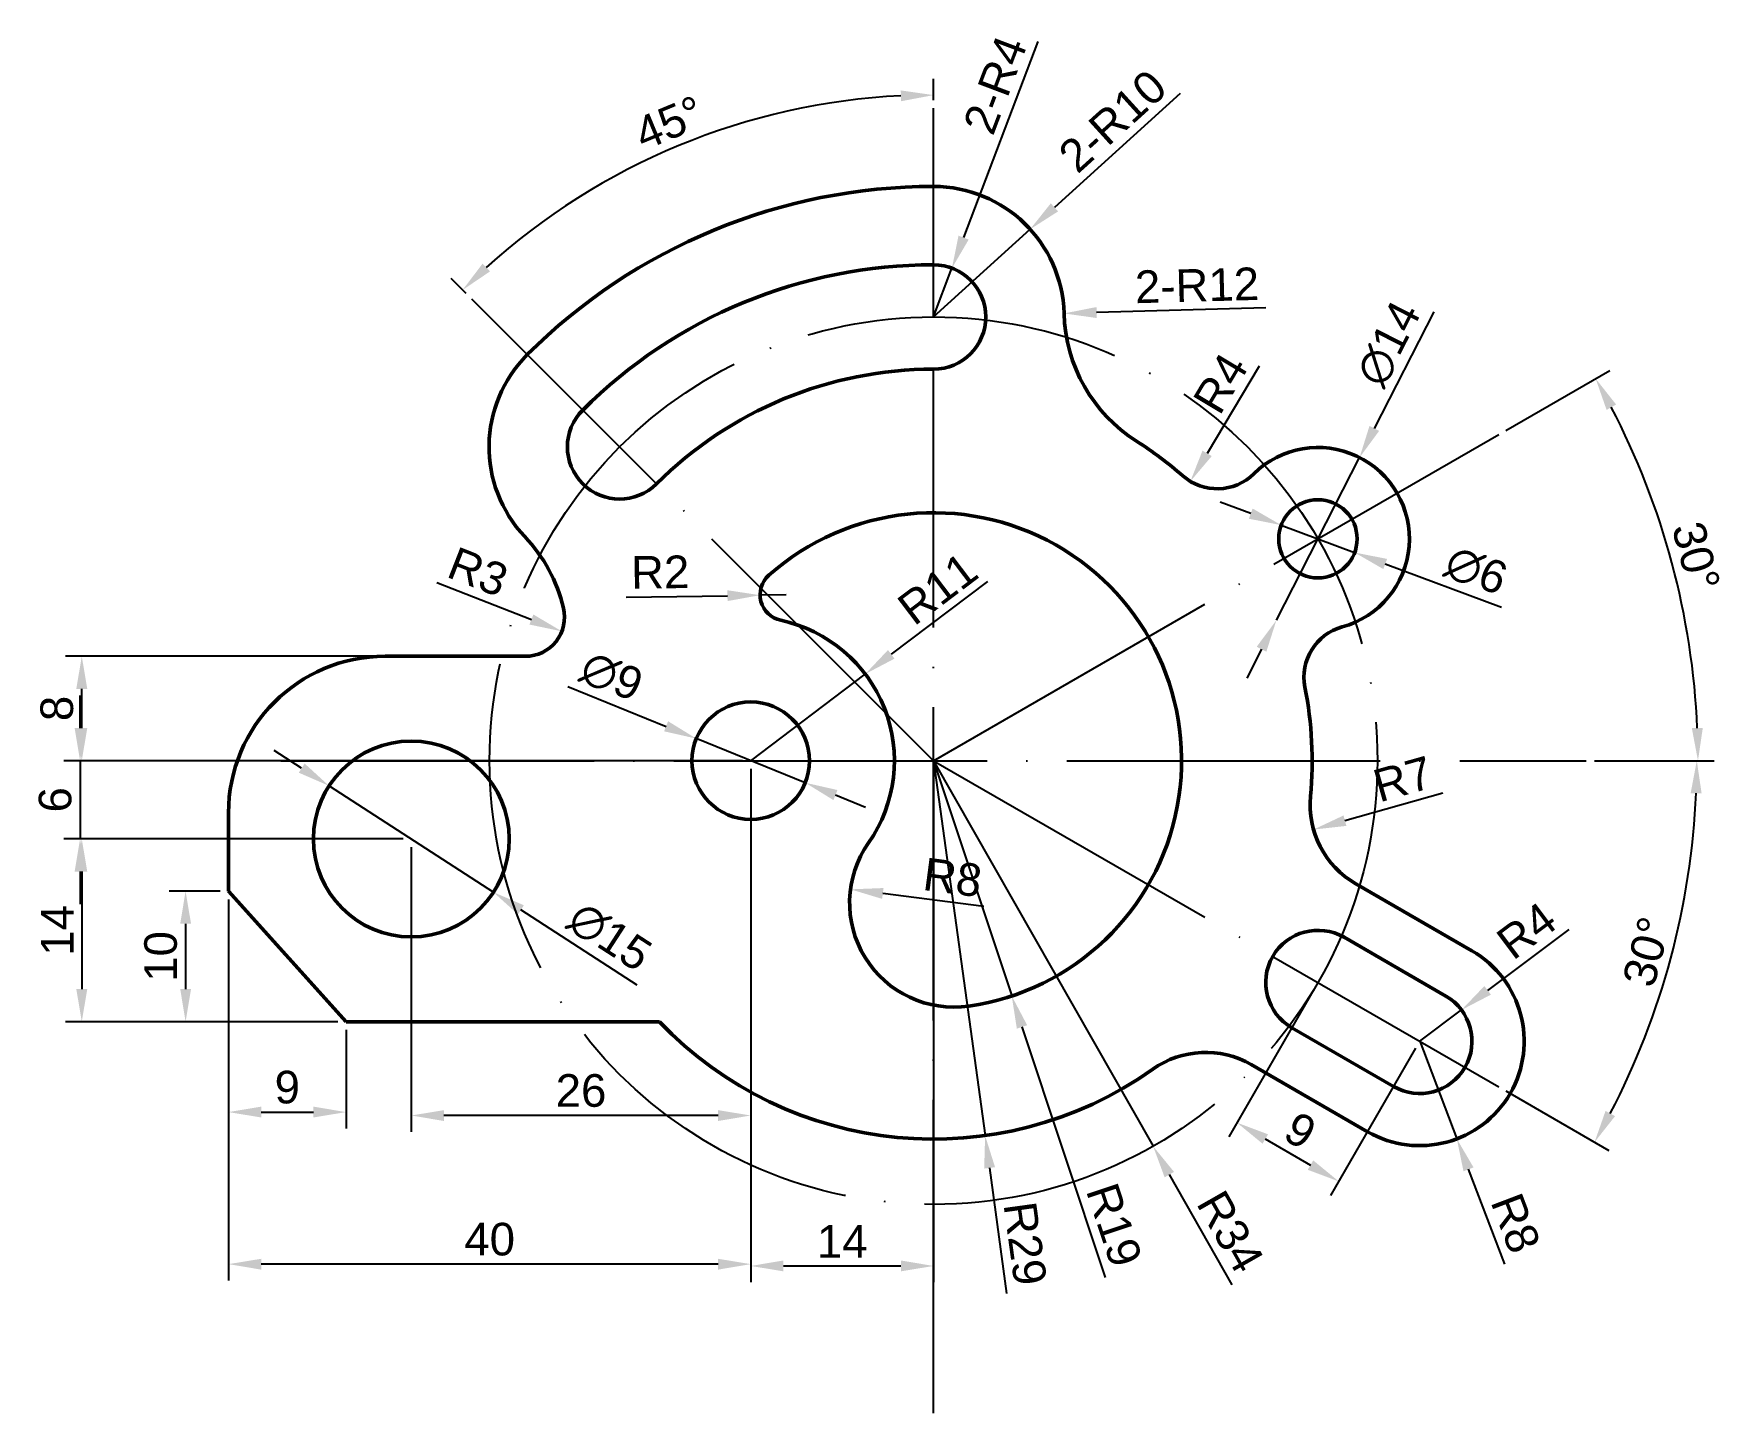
# Model space of a CAD drawing. Header units: millimetres. Extents: x 771 to 901, y 384 to 489.
import ezdxf

# ---------------------------------------------------------------- set-up
doc = ezdxf.new("R2010")
doc.units = ezdxf.units.MM
doc.linetypes.add('ACAD_ISO04W100', pattern=[30, 24, -3, 0, -3])
doc.layers.add('1粗实线', color=7, linetype='Continuous', lineweight=50)
doc.layers.add('3中心线', color=1, linetype='ACAD_ISO04W100', lineweight=25)
doc.layers.add('5标注', color=4, linetype='Continuous')
doc.styles.get("Standard").update_dxf_attribs({"font": 'arial.ttf'})
doc.dimstyles.new('ISO-25', dxfattribs={"dimtxt": 2.5, "dimasz": 2.5, "dimexe": 1.25, "dimexo": 0.625, "dimtad": 1, "dimtxsty": 'Standard', "dimcen": 2.5, "dimadec": 0, "dimazin": 0, "dimtfac": 1, "dimtmove": 0, "dimatfit": 3, "dimfxl": 0, "dimarcsym": 0})

# ---------------------------------------------------------------- blocks, each defined once
blk = doc.blocks.new('*D2')
at = {"layer": '5标注', "color": 0, "lineweight": -2, "transparency": 16777216}
for p, q in [((797.44, 441.7), (773.58, 441.7)), ((774.83, 436.2), (774.83, 439.2)), ((825.44, 433.7), (773.58, 433.7))]:
    blk.add_line(p, q, dxfattribs=at)
at = {"layer": '5标注', "color": 0, "transparency": 16777216}
for points in [[(774.41, 439.2), (775.25, 439.2), (774.83, 441.7)], [(774.41, 436.2), (775.25, 436.2), (774.83, 433.7)]]:
    blk.add_solid(points, dxfattribs=at)
at = {"layer": 'Defpoints', "color": 0, "transparency": 16777216}
for p in [(774.83, 441.7), (798.07, 441.7), (826.07, 433.7)]:
    blk.add_point(p, dxfattribs=at)
at = {"layer": '5标注', "color": 0, "transparency": 16777216, "insert": (772.93, 437.7), "char_height": 2.5, "attachment_point": 5, "rotation": 90}
blk.add_mtext('8', dxfattribs=at)
blk = doc.blocks.new('*D3')
at = {"layer": '5标注', "color": 0, "lineweight": -2, "transparency": 16777216}
for p, q in [((774.7, 436.2), (774.7, 438.7)), ((825.44, 433.7), (773.45, 433.7)), ((774.7, 433.7), (774.7, 427.7)), ((799.44, 427.7), (773.45, 427.7)), ((774.7, 425.2), (774.7, 422.7))]:
    blk.add_line(p, q, dxfattribs=at)
at = {"layer": '5标注', "color": 0, "transparency": 16777216}
for points in [[(774.28, 436.2), (775.12, 436.2), (774.7, 433.7)], [(774.28, 425.2), (775.12, 425.2), (774.7, 427.7)]]:
    blk.add_solid(points, dxfattribs=at)
at = {"layer": 'Defpoints', "color": 0, "transparency": 16777216}
for p in [(826.07, 433.7), (774.7, 427.7), (800.07, 427.7)]:
    blk.add_point(p, dxfattribs=at)
at = {"layer": '5标注', "color": 0, "transparency": 16777216, "insert": (772.8, 430.7), "char_height": 2.5, "attachment_point": 5, "rotation": 90}
blk.add_mtext('6', dxfattribs=at)
blk = doc.blocks.new('*D4')
at = {"layer": '5标注', "color": 0, "lineweight": -2, "transparency": 16777216}
for p, q in [((799.44, 427.7), (773.58, 427.7)), ((774.83, 425.2), (774.83, 416.2)), ((794.44, 413.7), (773.58, 413.7))]:
    blk.add_line(p, q, dxfattribs=at)
at = {"layer": '5标注', "color": 0, "transparency": 16777216}
for points in [[(774.41, 425.2), (775.25, 425.2), (774.83, 427.7)], [(774.41, 416.2), (775.25, 416.2), (774.83, 413.7)]]:
    blk.add_solid(points, dxfattribs=at)
at = {"layer": 'Defpoints', "color": 0, "transparency": 16777216}
for p in [(800.07, 427.7), (774.83, 413.7), (795.07, 413.7)]:
    blk.add_point(p, dxfattribs=at)
at = {"layer": '5标注', "color": 0, "transparency": 16777216, "insert": (772.95, 420.7), "char_height": 2.5, "attachment_point": 5, "rotation": 90}
blk.add_mtext('14', dxfattribs=at)
blk = doc.blocks.new('*D5')
at = {"layer": '5标注', "color": 0, "lineweight": -2, "transparency": 16777216}
for p, q in [((785.44, 423.7), (781.53, 423.7)), ((782.78, 421.2), (782.78, 416.2)), ((794.44, 413.7), (781.53, 413.7))]:
    blk.add_line(p, q, dxfattribs=at)
at = {"layer": '5标注', "color": 0, "transparency": 16777216}
for points in [[(782.37, 421.2), (783.2, 421.2), (782.78, 423.7)], [(782.37, 416.2), (783.2, 416.2), (782.78, 413.7)]]:
    blk.add_solid(points, dxfattribs=at)
at = {"layer": 'Defpoints', "color": 0, "transparency": 16777216}
for p in [(786.07, 423.7), (782.78, 413.7), (795.07, 413.7)]:
    blk.add_point(p, dxfattribs=at)
at = {"layer": '5标注', "color": 0, "transparency": 16777216, "insert": (780.88, 418.7), "char_height": 2.5, "attachment_point": 5, "rotation": 90}
blk.add_mtext('10', dxfattribs=at)
blk = doc.blocks.new('*D6')
at = {"layer": '5标注', "color": 0, "lineweight": -2, "transparency": 16777216}
for p, q in [((786.07, 423.07), (786.07, 405.52)), ((795.07, 413.07), (795.07, 405.52)), ((788.57, 406.77), (792.57, 406.77))]:
    blk.add_line(p, q, dxfattribs=at)
at = {"layer": '5标注', "color": 0, "transparency": 16777216}
for points in [[(788.57, 407.19), (788.57, 406.36), (786.07, 406.77)], [(792.57, 407.19), (792.57, 406.36), (795.07, 406.77)]]:
    blk.add_solid(points, dxfattribs=at)
at = {"layer": 'Defpoints', "color": 0, "transparency": 16777216}
for p in [(786.07, 423.7), (795.07, 413.7), (795.07, 406.77)]:
    blk.add_point(p, dxfattribs=at)
at = {"layer": '5标注', "color": 0, "transparency": 16777216, "insert": (790.57, 408.67), "char_height": 2.5, "attachment_point": 5}
blk.add_mtext('9', dxfattribs=at)
blk = doc.blocks.new('*D7')
at = {"layer": '5标注', "color": 0, "lineweight": -2, "transparency": 16777216}
for p, q in [((826.07, 433.07), (826.07, 393.87)), ((786.07, 423.07), (786.07, 393.87)), ((823.57, 395.12), (788.57, 395.12))]:
    blk.add_line(p, q, dxfattribs=at)
at = {"layer": '5标注', "color": 0, "transparency": 16777216}
for points in [[(788.57, 395.53), (788.57, 394.7), (786.07, 395.12)], [(823.57, 395.53), (823.57, 394.7), (826.07, 395.12)]]:
    blk.add_solid(points, dxfattribs=at)
at = {"layer": 'Defpoints', "color": 0, "transparency": 16777216}
for p in [(826.07, 433.7), (786.07, 423.7), (786.07, 395.12)]:
    blk.add_point(p, dxfattribs=at)
at = {"layer": '5标注', "color": 0, "transparency": 16777216, "insert": (806.07, 397.02), "char_height": 2.5, "attachment_point": 5}
blk.add_mtext('40', dxfattribs=at)
blk = doc.blocks.new('*D8')
at = {"layer": '5标注', "color": 0, "lineweight": -2, "transparency": 16777216}
for p, q in [((826.07, 433.07), (826.07, 393.73)), ((840.07, 433.07), (840.07, 393.73)), ((828.57, 394.98), (837.57, 394.98))]:
    blk.add_line(p, q, dxfattribs=at)
at = {"layer": '5标注', "color": 0, "transparency": 16777216}
for points in [[(828.57, 395.4), (828.57, 394.57), (826.07, 394.98)], [(837.57, 395.4), (837.57, 394.57), (840.07, 394.98)]]:
    blk.add_solid(points, dxfattribs=at)
at = {"layer": 'Defpoints', "color": 0, "transparency": 16777216}
for p in [(826.07, 433.7), (840.07, 433.7), (840.07, 394.98)]:
    blk.add_point(p, dxfattribs=at)
at = {"layer": '5标注', "color": 0, "transparency": 16777216, "insert": (833.07, 396.86), "char_height": 2.5, "attachment_point": 5}
blk.add_mtext('14', dxfattribs=at)
blk = doc.blocks.new('*D9')
at = {"layer": '5标注', "color": 0, "lineweight": -2, "transparency": 16777216}
for p, q in [((826.07, 433.07), (826.07, 405.26)), ((800.07, 427.07), (800.07, 405.26)), ((823.57, 406.51), (802.57, 406.51))]:
    blk.add_line(p, q, dxfattribs=at)
at = {"layer": '5标注', "color": 0, "transparency": 16777216}
for points in [[(802.57, 406.92), (802.57, 406.09), (800.07, 406.51)], [(823.57, 406.92), (823.57, 406.09), (826.07, 406.51)]]:
    blk.add_solid(points, dxfattribs=at)
at = {"layer": 'Defpoints', "color": 0, "transparency": 16777216}
for p in [(826.07, 433.7), (800.07, 427.7), (800.07, 406.51)]:
    blk.add_point(p, dxfattribs=at)
at = {"layer": '5标注', "color": 0, "transparency": 16777216, "insert": (813.07, 408.41), "char_height": 2.5, "attachment_point": 5}
blk.add_mtext('26', dxfattribs=at)
blk = doc.blocks.new('*D10')
at = {"layer": '5标注', "color": 0, "lineweight": -2, "transparency": 16777216}
for p, q in [((791.67, 433.13), (789.57, 434.49)), ((793.77, 431.77), (806.36, 423.62)), ((817.37, 416.5), (808.46, 422.27))]:
    blk.add_line(p, q, dxfattribs=at)
at = {"layer": '5标注', "color": 0, "transparency": 16777216}
for points in [[(791.9, 433.48), (791.45, 432.78), (793.77, 431.77)], [(808.69, 422.62), (808.24, 421.92), (806.36, 423.62)]]:
    blk.add_solid(points, dxfattribs=at)
at = {"layer": 'Defpoints', "color": 0, "transparency": 16777216}
for p in [(793.77, 431.77), (806.36, 423.62)]:
    blk.add_point(p, dxfattribs=at)
at = {"layer": '5标注', "color": 0, "transparency": 16777216, "insert": (815.26, 420.21), "char_height": 2.5, "attachment_point": 5, "rotation": 327.0903}
blk.add_mtext('∅15', dxfattribs=at)
blk = doc.blocks.new('*D11')
at = {"layer": '5标注', "color": 0, "lineweight": -2, "transparency": 16777216}
for p, q in [((812.06, 439.38), (819.58, 436.33)), ((830.24, 432.01), (821.9, 435.39)), ((832.55, 431.07), (834.87, 430.13))]:
    blk.add_line(p, q, dxfattribs=at)
at = {"layer": '5标注', "color": 0, "transparency": 16777216}
for points in [[(819.74, 436.72), (819.43, 435.95), (821.9, 435.39)], [(832.71, 431.45), (832.4, 430.68), (830.24, 432.01)]]:
    blk.add_solid(points, dxfattribs=at)
at = {"layer": 'Defpoints', "color": 0, "transparency": 16777216}
for p in [(821.9, 435.39), (830.24, 432.01)]:
    blk.add_point(p, dxfattribs=at)
at = {"layer": '5标注', "color": 0, "transparency": 16777216, "insert": (815.41, 440.15), "char_height": 2.5, "attachment_point": 5, "rotation": 337.9099}
blk.add_mtext('∅9', dxfattribs=at)
blk = doc.blocks.new('*D12')
at = {"layer": '5标注', "color": 0, "lineweight": -2, "transparency": 16777216}
for p, q in [((878.4, 468.1), (873.83, 459.16)), ((866.33, 444.46), (872.7, 456.93)), ((865.19, 442.24), (864.06, 440.01))]:
    blk.add_line(p, q, dxfattribs=at)
at = {"layer": '5标注', "color": 0, "transparency": 16777216}
for points in [[(873.46, 459.35), (874.2, 458.97), (872.7, 456.93)], [(864.82, 442.43), (865.56, 442.05), (866.33, 444.46)]]:
    blk.add_solid(points, dxfattribs=at)
at = {"layer": 'Defpoints', "color": 0, "transparency": 16777216}
for p in [(872.7, 456.93), (866.33, 444.46)]:
    blk.add_point(p, dxfattribs=at)
at = {"layer": '5标注', "color": 0, "transparency": 16777216, "insert": (874.93, 465.64), "char_height": 2.5, "attachment_point": 5, "rotation": 62.9493}
blk.add_mtext('∅14', dxfattribs=at)
blk = doc.blocks.new('*D13')
at = {"layer": '5标注', "color": 0, "lineweight": -2, "transparency": 16777216}
for p, q in [((864.36, 452.63), (862.02, 453.5)), ((866.7, 451.75), (872.32, 449.65)), ((883.57, 445.44), (874.66, 448.77))]:
    blk.add_line(p, q, dxfattribs=at)
at = {"layer": '5标注', "color": 0, "transparency": 16777216}
for points in [[(864.51, 453.02), (864.22, 452.24), (866.7, 451.75)], [(874.81, 449.16), (874.52, 448.38), (872.32, 449.65)]]:
    blk.add_solid(points, dxfattribs=at)
at = {"layer": 'Defpoints', "color": 0, "transparency": 16777216}
for p in [(866.7, 451.75), (872.32, 449.65)]:
    blk.add_point(p, dxfattribs=at)
at = {"layer": '5标注', "color": 0, "transparency": 16777216, "insert": (881.63, 448.26), "char_height": 2.5, "attachment_point": 5, "rotation": 339.4691}
blk.add_mtext('∅6', dxfattribs=at)
blk = doc.blocks.new('*D14')
at = {"layer": '5标注', "color": 0, "lineweight": -2, "transparency": 16777216}
for p, q in [((869.2, 416.16), (862.69, 404.88)), ((876.99, 411.66), (870.48, 400.38)), ((865.48, 404.71), (868.94, 402.71))]:
    blk.add_line(p, q, dxfattribs=at)
at = {"layer": '5标注', "color": 0, "transparency": 16777216}
for points in [[(865.69, 405.07), (865.27, 404.35), (863.31, 405.96)], [(869.15, 403.07), (868.73, 402.35), (871.11, 401.46)]]:
    blk.add_solid(points, dxfattribs=at)
at = {"layer": 'Defpoints', "color": 0, "transparency": 16777216}
for p in [(869.51, 416.7), (877.31, 412.2), (871.11, 401.46)]:
    blk.add_point(p, dxfattribs=at)
at = {"layer": '5标注', "color": 0, "transparency": 16777216, "insert": (868.16, 405.35), "char_height": 2.5, "attachment_point": 5, "rotation": 330}
blk.add_mtext('9', dxfattribs=at)
blk = doc.blocks.new('*D15')
at = {"layer": '5标注', "color": 0, "lineweight": -2, "transparency": 16777216}
for p, q in [((840.07, 433.7), (844.02, 404.97)), ((845.69, 392.86), (844.37, 402.49))]:
    blk.add_line(p, q, dxfattribs=at)
at = {"layer": '5标注', "color": 0, "transparency": 16777216}
blk.add_solid([(844.78, 402.55), (843.95, 402.44), (844.02, 404.97)], dxfattribs=at)
at = {"layer": 'Defpoints', "color": 0, "transparency": 16777216}
for p in [(840.07, 433.7), (844.02, 404.97)]:
    blk.add_point(p, dxfattribs=at)
at = {"layer": '5标注', "color": 0, "transparency": 16777216, "insert": (847.08, 396.7), "char_height": 2.5, "attachment_point": 5, "rotation": 277.8408}
blk.add_mtext('R29', dxfattribs=at)
blk = doc.blocks.new('*D16')
at = {"layer": '5标注', "color": 0, "lineweight": -2, "transparency": 16777216}
for p, q in [((840.07, 433.7), (846.06, 415.67)), ((853.23, 394.09), (846.85, 413.3))]:
    blk.add_line(p, q, dxfattribs=at)
at = {"layer": '5标注', "color": 0, "transparency": 16777216}
blk.add_solid([(847.24, 413.43), (846.45, 413.16), (846.06, 415.67)], dxfattribs=at)
at = {"layer": 'Defpoints', "color": 0, "transparency": 16777216}
for p in [(840.07, 433.7), (846.06, 415.67)]:
    blk.add_point(p, dxfattribs=at)
at = {"layer": '5标注', "color": 0, "transparency": 16777216, "insert": (853.9, 398.12), "char_height": 2.5, "attachment_point": 5, "rotation": 288.3837}
blk.add_mtext('R19', dxfattribs=at)
blk = doc.blocks.new('*D17')
at = {"layer": '5标注', "color": 0, "lineweight": -2, "transparency": 16777216}
for p, q in [((840.07, 433.7), (856.89, 404.15)), ((862.93, 393.54), (858.13, 401.98))]:
    blk.add_line(p, q, dxfattribs=at)
at = {"layer": '5标注', "color": 0, "transparency": 16777216}
blk.add_solid([(858.49, 402.19), (857.77, 401.77), (856.89, 404.15)], dxfattribs=at)
at = {"layer": 'Defpoints', "color": 0, "transparency": 16777216}
for p in [(840.07, 433.7), (856.89, 404.15)]:
    blk.add_point(p, dxfattribs=at)
at = {"layer": '5标注', "color": 0, "transparency": 16777216, "insert": (862.8, 397.61), "char_height": 2.5, "attachment_point": 5, "rotation": 299.6562}
blk.add_mtext('R34', dxfattribs=at)
blk = doc.blocks.new('*D18')
at = {"layer": '5标注', "color": 0, "lineweight": -2, "transparency": 16777216}
for p, q in [((877.31, 412.2), (880.15, 404.72)), ((883.82, 395.11), (881.04, 402.39))]:
    blk.add_line(p, q, dxfattribs=at)
at = {"layer": '5标注', "color": 0, "transparency": 16777216}
blk.add_solid([(881.43, 402.53), (880.66, 402.24), (880.15, 404.72)], dxfattribs=at)
at = {"layer": 'Defpoints', "color": 0, "transparency": 16777216}
for p in [(877.31, 412.2), (880.15, 404.72)]:
    blk.add_point(p, dxfattribs=at)
at = {"layer": '5标注', "color": 0, "transparency": 16777216, "insert": (884.65, 398.26), "char_height": 2.5, "attachment_point": 5, "rotation": 290.8513}
blk.add_mtext('R8', dxfattribs=at)
blk = doc.blocks.new('*D19')
at = {"layer": '5标注', "color": 0, "lineweight": -2, "transparency": 16777216}
for p, q in [((888.72, 420.76), (882.51, 416.1)), ((877.31, 412.2), (880.51, 414.6))]:
    blk.add_line(p, q, dxfattribs=at)
at = {"layer": '5标注', "color": 0, "transparency": 16777216}
blk.add_solid([(882.26, 416.43), (882.76, 415.77), (880.51, 414.6)], dxfattribs=at)
at = {"layer": 'Defpoints', "color": 0, "transparency": 16777216}
for p in [(880.51, 414.6), (877.31, 412.2)]:
    blk.add_point(p, dxfattribs=at)
at = {"layer": '5标注', "color": 0, "transparency": 16777216, "insert": (885.49, 420.68), "char_height": 2.5, "attachment_point": 5, "rotation": 36.8655}
blk.add_mtext('R4', dxfattribs=at)
blk = doc.blocks.new('*D20')
at = {"layer": '5标注', "color": 0, "lineweight": -2, "transparency": 16777216}
blk.add_line((879.07, 431.22), (871.58, 429.1), dxfattribs=at)
at = {"layer": '5标注', "color": 0, "transparency": 16777216}
blk.add_solid([(871.47, 429.5), (871.69, 428.7), (869.17, 428.42)], dxfattribs=at)
at = {"layer": 'Defpoints', "color": 0, "transparency": 16777216}
for p in [(875.91, 430.33), (869.17, 428.42)]:
    blk.add_point(p, dxfattribs=at)
at = {"layer": '5标注', "color": 0, "transparency": 16777216, "insert": (876.02, 432.3), "char_height": 2.5, "attachment_point": 5, "rotation": 15.8068}
blk.add_mtext('R7', dxfattribs=at)
blk = doc.blocks.new('*D21')
at = {"layer": '5标注', "color": 0, "lineweight": -2, "transparency": 16777216}
blk.add_line((865.53, 468.4), (852.56, 468.04), dxfattribs=at)
at = {"layer": '5标注', "color": 0, "transparency": 16777216}
blk.add_solid([(852.55, 468.46), (852.57, 467.62), (850.06, 467.97)], dxfattribs=at)
at = {"layer": 'Defpoints', "color": 0, "transparency": 16777216}
for p in [(850.06, 467.97), (862.06, 468.3)]:
    blk.add_point(p, dxfattribs=at)
at = {"layer": '5标注', "color": 0, "transparency": 16777216, "insert": (860.25, 470.13), "char_height": 2.5, "attachment_point": 5, "rotation": 1.5705}
blk.add_mtext('2-R12', dxfattribs=at)
blk = doc.blocks.new('*D22')
at = {"layer": '5标注', "color": 0, "lineweight": -2, "transparency": 16777216}
for p, q in [((858.95, 484.83), (849.33, 476.1)), ((840.07, 467.7), (847.47, 474.42))]:
    blk.add_line(p, q, dxfattribs=at)
at = {"layer": '5标注', "color": 0, "transparency": 16777216}
blk.add_solid([(849.05, 476.41), (849.61, 475.79), (847.47, 474.42)], dxfattribs=at)
at = {"layer": 'Defpoints', "color": 0, "transparency": 16777216}
for p in [(847.47, 474.42), (840.07, 467.7)]:
    blk.add_point(p, dxfattribs=at)
at = {"layer": '5标注', "color": 0, "transparency": 16777216, "insert": (853.79, 482.71), "char_height": 2.5, "attachment_point": 5, "rotation": 42.214}
blk.add_mtext('2-R10', dxfattribs=at)
blk = doc.blocks.new('*D23')
at = {"layer": '5标注', "color": 0, "lineweight": -2, "transparency": 16777216}
for p, q in [((848.05, 488.81), (842.37, 473.78)), ((840.07, 467.7), (841.48, 471.44))]:
    blk.add_line(p, q, dxfattribs=at)
at = {"layer": '5标注', "color": 0, "transparency": 16777216}
blk.add_solid([(841.98, 473.93), (842.76, 473.63), (841.48, 471.44)], dxfattribs=at)
at = {"layer": 'Defpoints', "color": 0, "transparency": 16777216}
for p in [(841.48, 471.44), (840.07, 467.7)]:
    blk.add_point(p, dxfattribs=at)
at = {"layer": '5标注', "color": 0, "transparency": 16777216, "insert": (844.78, 485.48), "char_height": 2.5, "attachment_point": 5, "rotation": 69.3037}
blk.add_mtext('2-R4', dxfattribs=at)
blk = doc.blocks.new('*D24')
at = {"layer": '5标注', "color": 0, "lineweight": -2, "transparency": 16777216}
blk.add_line((802.02, 447.35), (809.27, 444.52), dxfattribs=at)
at = {"layer": '5标注', "color": 0, "transparency": 16777216}
blk.add_solid([(809.42, 444.9), (809.12, 444.13), (811.6, 443.61)], dxfattribs=at)
at = {"layer": 'Defpoints', "color": 0, "transparency": 16777216}
for p in [(808.81, 444.7), (811.6, 443.61)]:
    blk.add_point(p, dxfattribs=at)
at = {"layer": '5标注', "color": 0, "transparency": 16777216, "insert": (805.18, 448.16), "char_height": 2.5, "attachment_point": 5, "rotation": 338.6368}
blk.add_mtext('R3', dxfattribs=at)
blk = doc.blocks.new('*D25')
at = {"layer": '5标注', "color": 0, "lineweight": -2, "transparency": 16777216}
for p, q in [((844.2, 447.43), (836.83, 441.85)), ((826.07, 433.7), (834.84, 440.34))]:
    blk.add_line(p, q, dxfattribs=at)
at = {"layer": '5标注', "color": 0, "transparency": 16777216}
blk.add_solid([(836.58, 442.18), (837.08, 441.52), (834.84, 440.34)], dxfattribs=at)
at = {"layer": 'Defpoints', "color": 0, "transparency": 16777216}
for p in [(834.84, 440.34), (826.07, 433.7)]:
    blk.add_point(p, dxfattribs=at)
at = {"layer": '5标注', "color": 0, "transparency": 16777216, "insert": (840.38, 446.89), "char_height": 2.5, "attachment_point": 5, "rotation": 37.1355}
blk.add_mtext('R11', dxfattribs=at)
blk = doc.blocks.new('*D26')
at = {"layer": '5标注', "color": 0, "lineweight": -2, "transparency": 16777216}
for p, q in [((816.53, 446.23), (824.28, 446.34)), ((828.78, 446.41), (826.78, 446.38))]:
    blk.add_line(p, q, dxfattribs=at)
at = {"layer": '5标注', "color": 0, "transparency": 16777216}
blk.add_solid([(824.28, 446.76), (824.29, 445.93), (826.78, 446.38)], dxfattribs=at)
at = {"layer": 'Defpoints', "color": 0, "transparency": 16777216}
for p in [(826.78, 446.38), (828.78, 446.41)]:
    blk.add_point(p, dxfattribs=at)
at = {"layer": '5标注', "color": 0, "transparency": 16777216, "insert": (819.13, 448.15), "char_height": 2.5, "attachment_point": 5, "rotation": 0.873}
blk.add_mtext('R2', dxfattribs=at)
blk = doc.blocks.new('*D27')
at = {"layer": '5标注', "color": 0, "lineweight": -2, "transparency": 16777216}
blk.add_line((843.91, 422.52), (836.19, 423.52), dxfattribs=at)
at = {"layer": '5标注', "color": 0, "transparency": 16777216}
blk.add_solid([(836.24, 423.94), (836.13, 423.11), (833.71, 423.84)], dxfattribs=at)
at = {"layer": 'Defpoints', "color": 0, "transparency": 16777216}
for p in [(833.71, 423.84), (841.64, 422.81)]:
    blk.add_point(p, dxfattribs=at)
at = {"layer": '5标注', "color": 0, "transparency": 16777216, "insert": (841.53, 424.74), "char_height": 2.5, "attachment_point": 5, "rotation": 352.5796}
blk.add_mtext('R8', dxfattribs=at)
blk = doc.blocks.new('*D28')
at = {"layer": '5标注', "color": 0, "lineweight": -2, "transparency": 16777216}
for p, q in [((840.07, 484.32), (840.07, 485.95)), ((804.27, 469.5), (803.12, 470.65))]:
    blk.add_line(p, q, dxfattribs=at)
blk.add_arc((840.07, 433.7), 51.01, 92.8086, 132.1914, dxfattribs=at)
at = {"layer": '5标注', "color": 0, "transparency": 16777216}
for points in [[(837.56, 485.06), (837.58, 484.23), (840.07, 484.7)], [(806.1, 471.19), (805.53, 471.79), (804, 469.77)]]:
    blk.add_solid(points, dxfattribs=at)
at = {"layer": 'Defpoints', "color": 0, "transparency": 16777216}
for p in [(840.07, 483.7), (826.87, 482.97), (804.71, 469.05), (840.07, 467.7), (840.07, 433.7)]:
    blk.add_point(p, dxfattribs=at)
at = {"layer": '5标注', "color": 0, "transparency": 16777216, "insert": (819.82, 482.57), "char_height": 2.5, "attachment_point": 5, "rotation": 22.5}
blk.add_mtext('45°', dxfattribs=at)
blk = doc.blocks.new('*D29')
at = {"layer": '5标注', "color": 0, "lineweight": -2, "transparency": 16777216}
for p, q in [((883.91, 459.01), (891.86, 463.6)), ((890.69, 433.7), (899.87, 433.7))]:
    blk.add_line(p, q, dxfattribs=at)
blk.add_arc((840.07, 433.7), 58.55, 2.4464, 27.5536, dxfattribs=at)
at = {"layer": '5标注', "color": 0, "transparency": 16777216}
for points in [[(891.62, 460.58), (892.35, 460.99), (890.78, 462.98)], [(898.99, 436.21), (898.15, 436.19), (898.62, 433.7)]]:
    blk.add_solid(points, dxfattribs=at)
at = {"layer": 'Defpoints', "color": 0, "transparency": 16777216}
for p in [(883.37, 458.7), (897.73, 443.87), (790.07, 433.7), (840.07, 433.7), (890.07, 433.7)]:
    blk.add_point(p, dxfattribs=at)
at = {"layer": '5标注', "color": 0, "transparency": 16777216, "insert": (898.47, 449.35), "char_height": 2.5, "attachment_point": 5, "rotation": 285}
blk.add_mtext('30°', dxfattribs=at)
blk = doc.blocks.new('*D30')
at = {"layer": '5标注', "color": 0, "lineweight": -2, "transparency": 16777216}
for p, q in [((890.69, 433.7), (899.78, 433.7)), ((883.91, 408.39), (891.78, 403.84))]:
    blk.add_line(p, q, dxfattribs=at)
blk.add_arc((840.07, 433.7), 58.46, 332.4502, 357.5498, dxfattribs=at)
at = {"layer": '5标注', "color": 0, "transparency": 16777216}
for points in [[(898.06, 431.21), (898.9, 431.19), (898.53, 433.7)], [(892.27, 406.46), (891.54, 406.86), (890.7, 404.47)]]:
    blk.add_solid(points, dxfattribs=at)
at = {"layer": 'Defpoints', "color": 0, "transparency": 16777216}
for p in [(790.07, 433.7), (840.07, 433.7), (890.07, 433.7), (895.01, 413.7), (883.37, 408.7)]:
    blk.add_point(p, dxfattribs=at)
at = {"layer": '5标注', "color": 0, "transparency": 16777216, "insert": (894.7, 419.06), "char_height": 2.5, "attachment_point": 5, "rotation": 75}
blk.add_mtext('30°', dxfattribs=at)
blk = doc.blocks.new('*D31')
at = {"layer": '5标注', "color": 0, "lineweight": -2, "transparency": 16777216}
blk.add_line((865.01, 463.92), (861.03, 457.25), dxfattribs=at)
at = {"layer": '5标注', "color": 0, "transparency": 16777216}
blk.add_solid([(860.67, 457.46), (861.38, 457.04), (859.74, 455.1)], dxfattribs=at)
at = {"layer": 'Defpoints', "color": 0, "transparency": 16777216}
for p in [(861.8, 458.54), (859.74, 455.1)]:
    blk.add_point(p, dxfattribs=at)
at = {"layer": '5标注', "color": 0, "transparency": 16777216, "insert": (862.05, 462.62), "char_height": 2.5, "attachment_point": 5, "rotation": 59.1142}
blk.add_mtext('R4', dxfattribs=at)

msp = doc.modelspace()

# ---------------------------------------------------------------- linework, layer by layer
at = {"layer": '1粗实线'}
for p, q in [((798.068, 441.699), (808.805, 441.699)), ((786.068, 423.699), (786.068, 429.699)), ((795.068, 413.699), (786.068, 423.699)), ((872.41, 424.264), (881.307, 419.127)), ((871.513, 420.163), (879.307, 415.663)), ((819.068, 413.699), (795.068, 413.699)), ((867.513, 413.235), (875.307, 408.735)), ((864.41, 410.408), (873.307, 405.271))]:
    msp.add_line(p, q, dxfattribs=at)
for centre, radius in [((869.513, 450.699), 3), ((826.068, 433.699), 4.5), ((800.068, 427.699), 7.5)]:
    msp.add_circle(centre, radius, dxfattribs=at)
for centre, radius, start, end in [((840.068, 433.699), 44, 90, 135), ((840.068, 467.699), 10, 1.57047, 90), ((840.068, 433.699), 38, 90, 135), ((840.068, 467.699), 4, 270, 90), ((862.06, 468.302), 12, 181.57047, 237.56219), ((816.027, 457.741), 10, 135, 223.42953), ((840.068, 433.699), 30, 90, 135), ((816.027, 457.741), 4, 135, 315), ((840.068, 433.699), 29, 48.82225, 57.56219), ((840.068, 433.699), 29, 48.82225, 57.56219), ((869.513, 450.699), 7, 285.44336, 134.55664), ((861.795, 458.537), 4, 228.82225, 314.55664), ((840.068, 433.699), 19, 278.21321, 131.59535), ((800.05, 442.616), 12, 13.37906, 43.42953), ((828.782, 446.412), 2, 131.59535, 257.94848), ((808.805, 444.699), 3, 270, 13.37906), ((826.068, 433.699), 11, 325.03966, 77.94848), ((872.442, 440.096), 4, 105.44336, 191.17775), ((798.068, 429.699), 12, 90, 180), ((840.068, 433.699), 29, 354.62432, 11.17775), ((840.068, 433.699), 29, 354.62432, 11.17775), ((840.068, 433.699), 29, 354.62432, 11.17775), ((875.91, 430.326), 7, 174.62432, 240), ((841.64, 422.812), 8, 145.03966, 278.21321), ((869.513, 416.699), 4, 60, 240), ((877.307, 412.199), 8, 240, 60), ((877.307, 412.199), 4, 240, 60), ((840.068, 433.699), 29, 223.60282, 305.37568), ((860.91, 404.345), 7, 60, 125.37568)]:
    msp.add_arc(centre, radius, start, end, dxfattribs=at)
at = {"layer": '3中心线'}
for p, q in [((840.068, 467.699), (840.068, 483.699)), ((840.068, 433.699), (804.713, 469.054)), ((840.068, 383.699), (840.068, 463.699)), ((840.068, 433.699), (883.369, 458.699)), ((790.068, 433.699), (890.068, 433.699)), ((840.068, 433.699), (883.369, 408.699))]:
    msp.add_line(p, q, dxfattribs=at)
msp.add_circle((840.068, 433.699), 34, dxfattribs=at)

# ---------------------------------------------------------------- dimensions: what is measured, and where the dimension line sits
at = {"layer": '5标注'}
for center, mpoint, picture, middle in [((840.068, 467.699), (841.482, 471.441), '*D23', (846.535, 484.816)), ((862.06, 468.302), (850.064, 467.973), '*D21', (860.299, 468.254))]:
    dim = msp.add_radius_dim(center=center, mpoint=mpoint, text='2-<>', dimstyle='ISO-25', dxfattribs=at)
    dim.commit()
    dim.dimension.update_dxf_attribs({"geometry": picture, "text_midpoint": middle, "dimtype": 164})
for base, line1, line2, picture, middle in [((826.867, 482.966), ((840.068, 433.699), (804.713, 469.054)), ((840.068, 467.699), (840.068, 483.699)), '*D28', (819.824, 482.574)), ((897.734, 443.867), ((790.068, 433.699), (890.068, 433.699)), ((840.068, 433.699), (883.369, 458.699)), '*D29', (898.465, 449.346)), ((895.006, 413.703), ((840.068, 433.699), (883.369, 408.699)), ((790.068, 433.699), (890.068, 433.699)), '*D30', (894.702, 419.06))]:
    dim = msp.add_angular_dim_2l(base=base, line1=line1, line2=line2, dimstyle='ISO-25', dxfattribs=at)
    dim.commit()
    dim.dimension.update_dxf_attribs({"geometry": picture, "text_midpoint": middle})
dim = msp.add_radius_dim(center=(840.068, 467.699), mpoint=(847.475, 474.418), text='2-<>', dimstyle='ISO-25', dxfattribs=at)
dim.commit()
dim.dimension.update_dxf_attribs({"geometry": '*D22', "text_midpoint": (853.786, 482.711)})
for p1, p2, picture, middle in [((866.33, 444.465), (872.697, 456.933), '*D12', (874.929, 465.641)), ((830.238, 432.007), (821.899, 435.391), '*D11', (815.406, 440.154))]:
    dim = msp.add_diameter_dim_2p(p1=p1, p2=p2, dimstyle='ISO-25', dxfattribs=at)
    dim.commit()
    dim.dimension.update_dxf_attribs({"geometry": picture, "text_midpoint": middle})
for center, mpoint, picture, middle in [((861.795, 458.537), (859.742, 455.104), '*D31', (863.662, 461.657)), ((808.805, 444.699), (811.599, 443.606), '*D24', (804.484, 446.389)), ((875.91, 430.326), (869.175, 428.419), '*D20', (876.526, 430.501)), ((840.068, 433.699), (846.06, 415.669), '*D16', (852.092, 397.52)), ((841.64, 422.812), (833.707, 423.845), '*D27', (841.286, 422.858))]:
    dim = msp.add_radius_dim(center=center, mpoint=mpoint, dimstyle='ISO-25', dxfattribs=at)
    dim.commit()
    dim.dimension.update_dxf_attribs({"geometry": picture, "text_midpoint": middle, "dimtype": 164})
for p1, p2, picture, middle in [((866.704, 451.751), (872.323, 449.647), '*D13', (880.943, 446.419)), ((793.772, 431.774), (806.365, 423.624), '*D10', (814.19, 418.56))]:
    dim = msp.add_diameter_dim_2p(p1=p1, p2=p2, dimstyle='ISO-25', dxfattribs=at)
    dim.commit()
    dim.dimension.update_dxf_attribs({"geometry": picture, "text_midpoint": middle, "dimtype": 163})
for center, mpoint, picture, middle in [((828.782, 446.412), (826.783, 446.382), '*D26', (819.127, 448.146)), ((826.068, 433.699), (834.838, 440.34), '*D25', (840.376, 446.892)), ((840.068, 433.699), (844.024, 404.97), '*D15', (847.083, 396.696)), ((840.068, 433.699), (856.891, 404.153), '*D17', (862.803, 397.614)), ((877.307, 412.199), (880.507, 414.599), '*D19', (885.491, 420.68)), ((877.307, 412.199), (880.155, 404.723), '*D18', (884.652, 398.257))]:
    dim = msp.add_radius_dim(center=center, mpoint=mpoint, dimstyle='ISO-25', dxfattribs=at)
    dim.commit()
    dim.dimension.update_dxf_attribs({"geometry": picture, "text_midpoint": middle})
for base, p1, p2, picture, middle in [((774.831, 441.699), (826.068, 433.699), (798.068, 441.699), '*D2', (772.93, 437.699)), ((774.699, 427.699), (826.068, 433.699), (800.068, 427.699), '*D3', (772.797, 430.699)), ((774.831, 413.699), (800.068, 427.699), (795.068, 413.699), '*D4', (772.951, 420.699)), ((782.783, 413.699), (786.068, 423.699), (795.068, 413.699), '*D5', (780.881, 418.699))]:
    dim = msp.add_linear_dim(base=base, p1=p1, p2=p2, angle=90, dimstyle='ISO-25', dxfattribs=at)
    dim.commit()
    dim.dimension.update_dxf_attribs({"geometry": picture, "text_midpoint": middle})
for base, p1, p2, picture, middle in [((786.068, 395.117), (826.068, 433.699), (786.068, 423.699), '*D7', (806.068, 397.018)), ((800.068, 406.507), (826.068, 433.699), (800.068, 427.699), '*D9', (813.068, 408.409)), ((840.068, 394.984), (826.068, 433.699), (840.068, 433.699), '*D8', (833.068, 396.865)), ((795.068, 406.772), (786.068, 423.699), (795.068, 413.699), '*D6', (790.568, 408.674))]:
    dim = msp.add_linear_dim(base=base, p1=p1, p2=p2, dimstyle='ISO-25', dxfattribs=at)
    dim.commit()
    dim.dimension.update_dxf_attribs({"geometry": picture, "text_midpoint": middle})
dim = msp.add_aligned_dim(p1=(869.513, 416.699), p2=(877.307, 412.199), distance=-12.403, dimstyle='ISO-25', dxfattribs=at)
dim.commit()
dim.dimension.update_dxf_attribs({"geometry": '*D14', "text_midpoint": (868.16, 405.355)})

doc.saveas('drawing.dxf')
